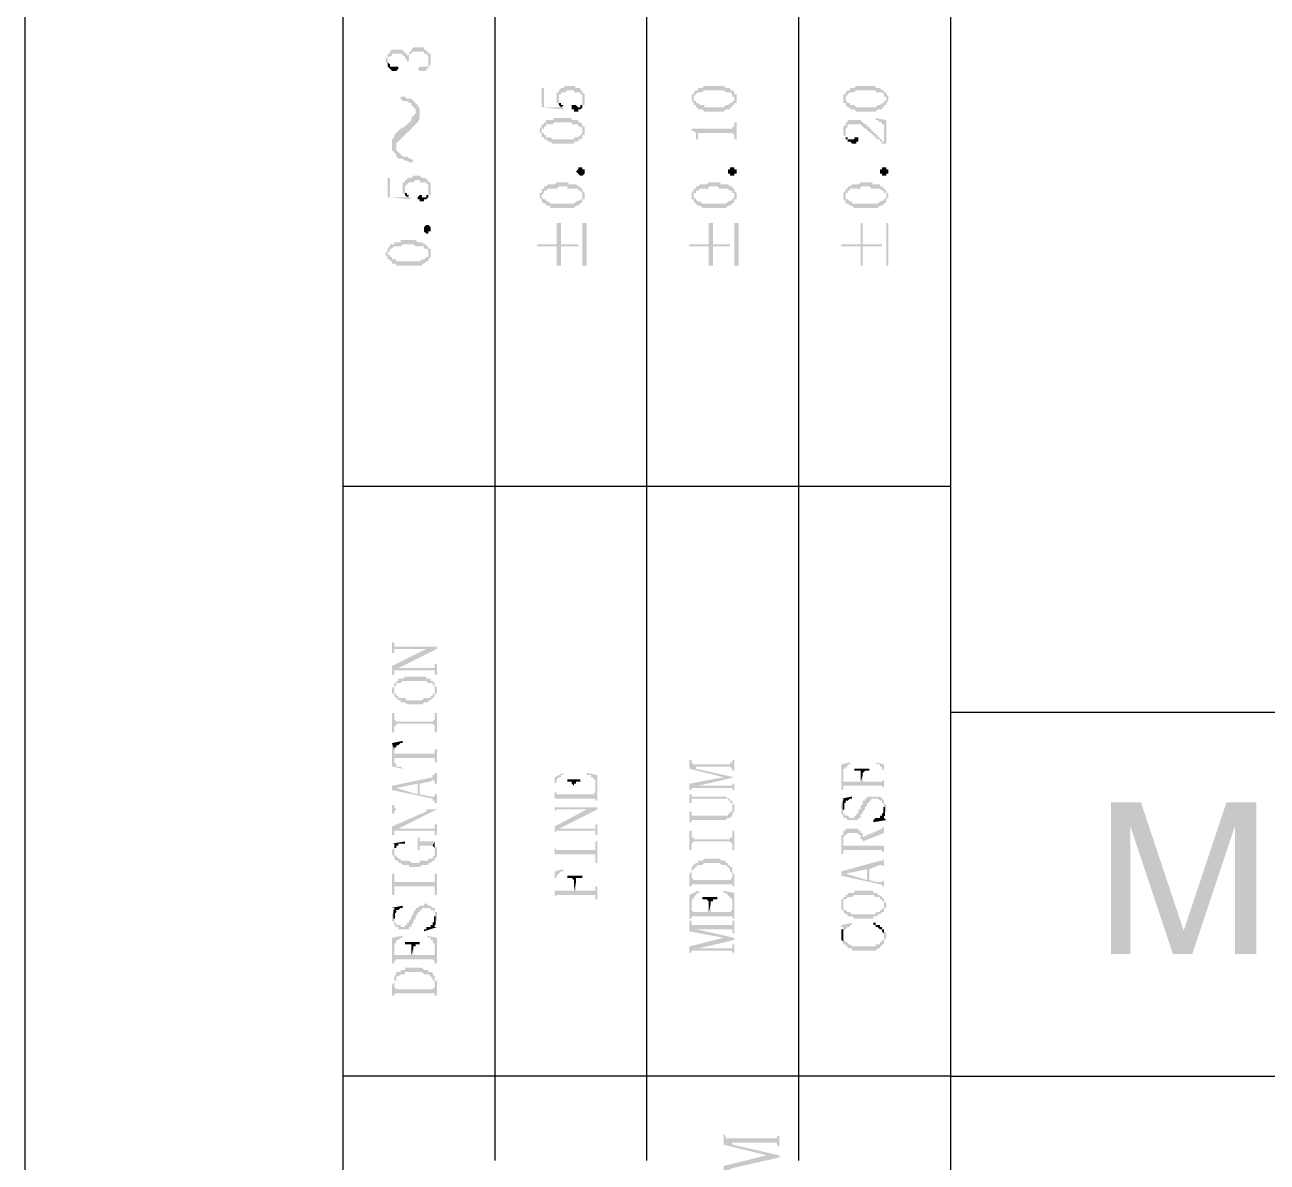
# Model space of a CAD drawing. Header units: millimetres. Extents: x 7018 to 13530, y 4187 to 5692.
# Drawn here: x 8881.97 to 8908.17, y 5420.13 to 5444.11 of the extents above; entities that cross this region are included whole.
import ezdxf

# ---------------------------------------------------------------- set-up
doc = ezdxf.new("R2010")
doc.units = ezdxf.units.MM

msp = doc.modelspace()

# ---------------------------------------------------------------- hatches: boundary and pattern name
at = {"transparency": 33554559}
for points in [[(8889.578, 5443.362), (8889.578, 5443.317), (8889.623, 5443.317), (8889.623, 5443.271), (8889.623, 5443.362), (8889.623, 5443.407), (8889.668, 5443.452), (8889.713, 5443.452), (8889.713, 5443.497), (8889.939, 5443.497), (8889.939, 5443.452), (8889.984, 5443.452), (8889.984, 5443.407), (8889.984, 5443.407), (8890.029, 5443.362), (8890.029, 5443.317), (8890.029, 5443.317), (8890.075, 5443.362), (8890.075, 5443.407), (8890.075, 5443.452), (8890.075, 5443.497), (8890.12, 5443.497), (8890.165, 5443.542), (8890.39, 5443.542), (8890.39, 5443.497), (8890.436, 5443.497), (8890.481, 5443.452), (8890.481, 5443.362), (8890.481, 5443.542), (8890.436, 5443.542), (8890.436, 5443.587), (8890.39, 5443.587), (8890.39, 5443.632), (8890.165, 5443.632), (8890.12, 5443.587), (8890.12, 5443.542), (8890.075, 5443.542), (8890.075, 5443.497), (8890.075, 5443.497), (8890.029, 5443.452), (8890.029, 5443.497), (8889.984, 5443.497), (8889.984, 5443.542), (8889.939, 5443.542), (8889.939, 5443.587), (8889.713, 5443.587), (8889.668, 5443.542), (8889.668, 5443.497), (8889.623, 5443.497), (8889.623, 5443.452), (8889.623, 5443.407), (8889.578, 5443.407)], [(8889.623, 5443.271), (8889.623, 5443.226), (8889.623, 5443.226), (8889.668, 5443.181), (8889.668, 5443.181), (8889.713, 5443.136), (8889.804, 5443.136), (8889.849, 5443.181), (8889.849, 5443.226), (8889.668, 5443.226), (8889.668, 5443.271), (8889.668, 5443.271), (8889.623, 5443.317), (8889.623, 5443.362)], [(8890.255, 5443.181), (8890.255, 5443.181), (8890.3, 5443.136), (8890.436, 5443.136), (8890.436, 5443.181), (8890.481, 5443.181), (8890.481, 5443.226), (8890.526, 5443.271), (8890.526, 5443.317), (8890.526, 5443.362), (8890.526, 5443.452), (8890.526, 5443.497), (8890.481, 5443.497), (8890.481, 5443.317), (8890.481, 5443.271), (8890.481, 5443.226), (8890.3, 5443.226)], [(8892.873, 5442.775), (8892.873, 5442.369), (8893.324, 5442.324), (8893.324, 5442.369), (8893.324, 5442.414), (8893.279, 5442.369), (8892.918, 5442.369), (8892.918, 5442.775)], [(8893.189, 5442.594), (8893.189, 5442.504), (8893.189, 5442.459), (8893.189, 5442.459), (8893.234, 5442.414), (8893.234, 5442.549), (8893.234, 5442.64), (8893.279, 5442.64), (8893.279, 5442.685), (8893.369, 5442.685), (8893.414, 5442.73), (8893.55, 5442.73), (8893.55, 5442.685), (8893.685, 5442.685), (8893.685, 5442.64), (8893.73, 5442.64), (8893.73, 5442.594), (8893.73, 5442.549), (8893.73, 5442.414), (8893.775, 5442.414), (8893.775, 5442.459), (8893.775, 5442.549), (8893.775, 5442.594), (8893.775, 5442.64), (8893.73, 5442.685), (8893.73, 5442.73), (8893.685, 5442.73), (8893.685, 5442.775), (8893.595, 5442.775), (8893.55, 5442.82), (8893.369, 5442.82), (8893.324, 5442.775), (8893.279, 5442.775), (8893.234, 5442.73), (8893.234, 5442.685), (8893.189, 5442.685), (8893.189, 5442.64)], [(8896.032, 5442.549), (8896.032, 5442.504), (8896.032, 5442.504), (8896.077, 5442.459), (8896.077, 5442.414), (8896.077, 5442.549), (8896.077, 5442.594), (8896.077, 5442.594), (8896.122, 5442.64), (8896.122, 5442.64), (8896.167, 5442.685), (8896.258, 5442.685), (8896.303, 5442.73), (8896.709, 5442.73), (8896.754, 5442.685), (8896.844, 5442.685), (8896.889, 5442.64), (8896.889, 5442.594), (8896.935, 5442.594), (8896.935, 5442.549), (8896.935, 5442.685), (8896.935, 5442.685), (8896.889, 5442.73), (8896.844, 5442.73), (8896.844, 5442.775), (8896.754, 5442.775), (8896.709, 5442.82), (8896.303, 5442.82), (8896.258, 5442.775), (8896.167, 5442.775), (8896.167, 5442.73), (8896.122, 5442.73), (8896.077, 5442.685), (8896.077, 5442.64), (8896.032, 5442.64), (8896.032, 5442.594), (8896.032, 5442.594)], [(8899.236, 5442.549), (8899.236, 5442.504), (8899.236, 5442.459), (8899.281, 5442.459), (8899.281, 5442.414), (8899.281, 5442.549), (8899.281, 5442.594), (8899.281, 5442.594), (8899.327, 5442.64), (8899.327, 5442.64), (8899.372, 5442.685), (8899.462, 5442.685), (8899.507, 5442.73), (8899.913, 5442.73), (8899.913, 5442.685), (8900.049, 5442.685), (8900.094, 5442.64), (8900.094, 5442.594), (8900.139, 5442.594), (8900.139, 5442.549), (8900.139, 5442.685), (8900.094, 5442.685), (8900.094, 5442.73), (8900.049, 5442.73), (8900.004, 5442.775), (8899.913, 5442.775), (8899.913, 5442.82), (8899.507, 5442.82), (8899.462, 5442.775), (8899.372, 5442.775), (8899.372, 5442.73), (8899.327, 5442.73), (8899.281, 5442.685), (8899.281, 5442.64), (8899.236, 5442.64), (8899.236, 5442.594), (8899.236, 5442.594)], [(8889.894, 5442.549), (8889.894, 5442.549), (8889.939, 5442.504), (8890.029, 5442.504), (8890.075, 5442.459), (8890.12, 5442.459), (8890.12, 5442.414), (8890.165, 5442.369), (8890.21, 5442.324), (8890.21, 5442.008), (8890.21, 5442.008), (8890.255, 5442.053), (8890.3, 5442.143), (8890.3, 5442.324), (8890.255, 5442.414), (8890.21, 5442.459), (8890.21, 5442.459), (8890.165, 5442.504), (8890.12, 5442.549), (8890.029, 5442.549), (8889.984, 5442.594), (8889.894, 5442.594)], [(8893.234, 5442.414), (8893.234, 5442.414), (8893.279, 5442.369), (8893.279, 5442.369), (8893.324, 5442.414), (8893.279, 5442.414), (8893.279, 5442.459), (8893.234, 5442.459), (8893.234, 5442.504), (8893.234, 5442.549)], [(8893.505, 5442.369), (8893.505, 5442.324), (8893.55, 5442.324), (8893.55, 5442.278), (8893.64, 5442.278), (8893.64, 5442.324), (8893.685, 5442.324), (8893.73, 5442.369), (8893.73, 5442.549), (8893.73, 5442.459), (8893.73, 5442.414), (8893.685, 5442.414), (8893.685, 5442.369), (8893.64, 5442.369), (8893.595, 5442.414), (8893.505, 5442.414)], [(8896.077, 5442.414), (8896.122, 5442.414), (8896.122, 5442.369), (8896.167, 5442.369), (8896.167, 5442.324), (8896.258, 5442.324), (8896.303, 5442.278), (8896.709, 5442.278), (8896.754, 5442.324), (8896.844, 5442.324), (8896.844, 5442.369), (8896.889, 5442.369), (8896.889, 5442.414), (8896.935, 5442.414), (8896.935, 5442.459), (8896.98, 5442.459), (8896.98, 5442.504), (8896.98, 5442.549), (8896.98, 5442.594), (8896.98, 5442.64), (8896.935, 5442.64), (8896.935, 5442.685), (8896.935, 5442.549), (8896.935, 5442.504), (8896.889, 5442.504), (8896.889, 5442.459), (8896.844, 5442.459), (8896.799, 5442.414), (8896.754, 5442.414), (8896.709, 5442.369), (8896.303, 5442.369), (8896.303, 5442.414), (8896.213, 5442.414), (8896.167, 5442.459), (8896.122, 5442.459), (8896.122, 5442.504), (8896.077, 5442.504), (8896.077, 5442.549), (8896.077, 5442.549)], [(8899.281, 5442.414), (8899.281, 5442.414), (8899.327, 5442.369), (8899.372, 5442.369), (8899.372, 5442.324), (8899.462, 5442.324), (8899.507, 5442.278), (8899.913, 5442.278), (8899.958, 5442.324), (8900.049, 5442.324), (8900.049, 5442.369), (8900.094, 5442.369), (8900.094, 5442.414), (8900.139, 5442.414), (8900.139, 5442.459), (8900.139, 5442.459), (8900.184, 5442.504), (8900.184, 5442.549), (8900.184, 5442.594), (8900.184, 5442.594), (8900.139, 5442.64), (8900.139, 5442.685), (8900.139, 5442.549), (8900.139, 5442.504), (8900.094, 5442.504), (8900.094, 5442.459), (8900.049, 5442.459), (8900.004, 5442.414), (8899.958, 5442.414), (8899.913, 5442.369), (8899.507, 5442.369), (8899.462, 5442.414), (8899.372, 5442.414), (8899.372, 5442.459), (8899.327, 5442.459), (8899.281, 5442.504), (8899.281, 5442.549), (8899.281, 5442.549)], [(8889.713, 5441.556), (8889.713, 5441.466), (8889.759, 5441.421), (8889.804, 5441.376), (8889.804, 5441.602), (8889.849, 5441.647), (8889.894, 5441.692), (8889.939, 5441.737), (8889.984, 5441.782), (8890.029, 5441.827), (8890.075, 5441.872), (8890.12, 5441.917), (8890.12, 5441.917), (8890.165, 5441.963), (8890.21, 5442.008), (8890.21, 5442.278), (8890.21, 5442.233), (8890.165, 5442.188), (8890.12, 5442.143), (8890.12, 5442.098), (8890.075, 5442.053), (8890.029, 5442.008), (8889.984, 5441.963), (8889.894, 5441.917), (8889.894, 5441.917), (8889.849, 5441.872), (8889.804, 5441.827), (8889.759, 5441.782), (8889.759, 5441.737), (8889.713, 5441.692), (8889.713, 5441.647)], [(8892.828, 5441.872), (8892.828, 5441.827), (8892.873, 5441.827), (8892.873, 5441.782), (8892.873, 5441.737), (8892.873, 5441.872), (8892.873, 5441.917), (8892.918, 5441.917), (8892.918, 5441.963), (8892.963, 5441.963), (8892.963, 5442.008), (8893.098, 5442.008), (8893.144, 5442.053), (8893.505, 5442.053), (8893.505, 5442.008), (8893.64, 5442.008), (8893.64, 5441.963), (8893.685, 5441.963), (8893.73, 5441.917), (8893.73, 5441.872), (8893.73, 5442.008), (8893.73, 5442.008), (8893.685, 5442.053), (8893.64, 5442.053), (8893.64, 5442.098), (8893.505, 5442.098), (8893.505, 5442.143), (8893.144, 5442.143), (8893.098, 5442.098), (8892.963, 5442.098), (8892.963, 5442.053), (8892.918, 5442.053), (8892.918, 5442.008), (8892.873, 5442.008), (8892.873, 5441.963), (8892.873, 5441.963), (8892.828, 5441.917)], [(8892.873, 5441.737), (8892.918, 5441.737), (8892.918, 5441.692), (8892.963, 5441.692), (8893.008, 5441.647), (8893.053, 5441.647), (8893.098, 5441.602), (8893.55, 5441.602), (8893.55, 5441.647), (8893.64, 5441.647), (8893.64, 5441.692), (8893.685, 5441.692), (8893.73, 5441.737), (8893.73, 5441.782), (8893.775, 5441.782), (8893.775, 5441.827), (8893.775, 5441.872), (8893.775, 5441.917), (8893.775, 5441.963), (8893.73, 5441.963), (8893.73, 5442.008), (8893.73, 5441.872), (8893.73, 5441.827), (8893.73, 5441.827), (8893.685, 5441.782), (8893.685, 5441.782), (8893.64, 5441.737), (8893.55, 5441.737), (8893.55, 5441.692), (8893.098, 5441.692), (8893.053, 5441.737), (8892.963, 5441.737), (8892.963, 5441.782), (8892.918, 5441.782), (8892.918, 5441.827), (8892.873, 5441.827), (8892.873, 5441.872)], [(8896.032, 5441.917), (8896.032, 5441.872), (8896.077, 5441.872), (8896.122, 5441.827), (8896.122, 5441.782), (8896.122, 5441.692), (8896.167, 5441.692), (8896.167, 5441.782), (8896.167, 5441.827), (8896.889, 5441.827), (8896.935, 5441.782), (8896.935, 5441.692), (8896.98, 5441.692), (8896.98, 5442.053), (8896.935, 5442.053), (8896.935, 5442.008), (8896.935, 5441.963), (8896.889, 5441.963), (8896.889, 5441.917), (8896.844, 5441.917)], [(8899.236, 5441.872), (8899.236, 5441.827), (8899.236, 5441.782), (8899.236, 5441.782), (8899.281, 5441.737), (8899.281, 5441.872), (8899.281, 5441.917), (8899.281, 5441.917), (8899.327, 5441.963), (8899.327, 5442.008), (8899.597, 5442.008), (8899.643, 5441.963), (8899.643, 5441.963), (8899.688, 5441.917), (8899.733, 5441.917), (8899.733, 5441.872), (8899.778, 5441.872), (8899.778, 5441.827), (8899.823, 5441.827), (8899.868, 5441.782), (8899.868, 5441.782), (8899.913, 5441.737), (8899.913, 5441.737), (8899.958, 5441.692), (8900.004, 5441.692), (8900.004, 5441.647), (8900.049, 5441.647), (8900.049, 5441.602), (8900.094, 5441.602), (8900.094, 5441.647), (8900.049, 5441.647), (8900.049, 5441.692), (8900.004, 5441.692), (8900.004, 5441.737), (8899.958, 5441.737), (8899.958, 5441.782), (8899.913, 5441.782), (8899.913, 5441.827), (8899.868, 5441.827), (8899.868, 5441.872), (8899.823, 5441.872), (8899.823, 5441.917), (8899.778, 5441.917), (8899.778, 5441.963), (8899.733, 5441.963), (8899.733, 5442.008), (8899.688, 5442.008), (8899.643, 5442.053), (8899.643, 5442.053), (8899.597, 5442.098), (8899.327, 5442.098), (8899.327, 5442.053), (8899.281, 5442.053), (8899.281, 5442.008), (8899.281, 5442.008), (8899.236, 5441.963), (8899.236, 5441.917), (8899.236, 5441.917)], [(8899.913, 5442.143), (8899.913, 5442.098), (8899.958, 5442.098), (8900.004, 5442.053), (8900.049, 5442.053), (8900.049, 5442.008), (8900.094, 5442.008), (8900.094, 5441.602), (8900.139, 5441.602), (8900.139, 5442.098)], [(8899.281, 5441.737), (8899.281, 5441.692), (8899.327, 5441.692), (8899.327, 5441.647), (8899.372, 5441.647), (8899.417, 5441.602), (8899.507, 5441.602), (8899.507, 5441.647), (8899.552, 5441.647), (8899.552, 5441.692), (8899.552, 5441.737), (8899.462, 5441.737), (8899.462, 5441.692), (8899.327, 5441.692), (8899.327, 5441.737), (8899.281, 5441.737), (8899.281, 5441.782), (8899.281, 5441.827), (8899.281, 5441.827)], [(8889.804, 5441.376), (8889.804, 5441.331), (8889.849, 5441.286), (8889.939, 5441.286), (8889.984, 5441.24), (8890.029, 5441.24), (8890.12, 5441.195), (8890.165, 5441.24), (8890.12, 5441.286), (8890.075, 5441.286), (8890.029, 5441.331), (8889.939, 5441.331), (8889.894, 5441.376), (8889.894, 5441.376), (8889.849, 5441.421), (8889.804, 5441.466), (8889.804, 5441.511)], [(8889.939, 5440.699), (8889.939, 5440.609), (8889.939, 5440.563), (8889.939, 5440.563), (8889.984, 5440.518), (8889.984, 5440.654), (8889.984, 5440.699), (8889.984, 5440.699), (8890.029, 5440.744), (8890.029, 5440.744), (8890.075, 5440.789), (8890.165, 5440.789), (8890.21, 5440.834), (8890.3, 5440.834), (8890.3, 5440.789), (8890.436, 5440.789), (8890.436, 5440.744), (8890.481, 5440.744), (8890.481, 5440.699), (8890.481, 5440.654), (8890.481, 5440.518), (8890.526, 5440.518), (8890.526, 5440.563), (8890.526, 5440.654), (8890.526, 5440.699), (8890.526, 5440.789), (8890.481, 5440.789), (8890.481, 5440.834), (8890.436, 5440.834), (8890.436, 5440.879), (8890.345, 5440.879), (8890.3, 5440.925), (8890.165, 5440.925), (8890.12, 5440.879), (8890.029, 5440.879), (8890.029, 5440.834), (8889.984, 5440.834), (8889.984, 5440.789), (8889.939, 5440.789), (8889.939, 5440.744)], [(8893.775, 5441.015), (8893.775, 5440.97), (8893.775, 5440.97), (8893.73, 5440.925), (8893.685, 5440.925), (8893.64, 5440.97), (8893.64, 5440.97), (8893.595, 5441.015), (8893.595, 5441.015), (8893.64, 5441.06), (8893.64, 5441.105), (8893.73, 5441.105), (8893.73, 5441.06), (8893.775, 5441.06), (8893.775, 5441.015)], [(8896.98, 5441.015), (8896.98, 5440.97), (8896.935, 5440.97), (8896.935, 5440.925), (8896.844, 5440.925), (8896.844, 5440.97), (8896.799, 5440.97), (8896.799, 5441.015), (8896.799, 5441.06), (8896.844, 5441.06), (8896.844, 5441.105), (8896.935, 5441.105), (8896.935, 5441.06), (8896.98, 5441.06), (8896.98, 5441.015)], [(8900.184, 5441.015), (8900.184, 5440.97), (8900.139, 5440.97), (8900.139, 5440.925), (8900.049, 5440.925), (8900.049, 5440.97), (8900.004, 5440.97), (8900.004, 5441.015), (8900.004, 5441.06), (8900.049, 5441.06), (8900.049, 5441.105), (8900.139, 5441.105), (8900.139, 5441.06), (8900.184, 5441.06), (8900.184, 5441.015)], [(8889.623, 5440.879), (8889.623, 5440.473), (8890.075, 5440.428), (8890.12, 5440.473), (8890.075, 5440.473), (8890.075, 5440.518), (8890.029, 5440.473), (8889.668, 5440.473), (8889.668, 5440.879)], [(8892.828, 5440.518), (8892.828, 5440.473), (8892.828, 5440.473), (8892.873, 5440.428), (8892.873, 5440.383), (8892.873, 5440.518), (8892.873, 5440.518), (8892.918, 5440.563), (8892.918, 5440.609), (8892.963, 5440.609), (8893.008, 5440.654), (8893.189, 5440.654), (8893.234, 5440.699), (8893.414, 5440.699), (8893.414, 5440.654), (8893.64, 5440.654), (8893.64, 5440.609), (8893.685, 5440.609), (8893.73, 5440.563), (8893.73, 5440.518), (8893.73, 5440.654), (8893.685, 5440.654), (8893.685, 5440.699), (8893.64, 5440.699), (8893.595, 5440.744), (8893.459, 5440.744), (8893.414, 5440.789), (8893.189, 5440.789), (8893.144, 5440.744), (8893.008, 5440.744), (8892.963, 5440.699), (8892.918, 5440.699), (8892.918, 5440.654), (8892.873, 5440.654), (8892.873, 5440.609), (8892.873, 5440.563), (8892.828, 5440.563)], [(8896.032, 5440.518), (8896.032, 5440.473), (8896.032, 5440.428), (8896.077, 5440.428), (8896.077, 5440.383), (8896.077, 5440.518), (8896.077, 5440.563), (8896.122, 5440.563), (8896.122, 5440.609), (8896.167, 5440.609), (8896.213, 5440.654), (8896.393, 5440.654), (8896.393, 5440.699), (8896.574, 5440.699), (8896.619, 5440.654), (8896.799, 5440.654), (8896.844, 5440.609), (8896.889, 5440.609), (8896.889, 5440.563), (8896.935, 5440.563), (8896.935, 5440.518), (8896.935, 5440.654), (8896.889, 5440.654), (8896.889, 5440.699), (8896.844, 5440.699), (8896.799, 5440.744), (8896.664, 5440.744), (8896.619, 5440.789), (8896.393, 5440.789), (8896.348, 5440.744), (8896.213, 5440.744), (8896.167, 5440.699), (8896.122, 5440.699), (8896.122, 5440.654), (8896.077, 5440.654), (8896.077, 5440.609), (8896.077, 5440.609), (8896.032, 5440.563)], [(8899.236, 5440.518), (8899.236, 5440.473), (8899.236, 5440.428), (8899.236, 5440.428), (8899.281, 5440.383), (8899.281, 5440.518), (8899.281, 5440.563), (8899.327, 5440.563), (8899.327, 5440.609), (8899.372, 5440.609), (8899.372, 5440.654), (8899.597, 5440.654), (8899.597, 5440.699), (8899.778, 5440.699), (8899.823, 5440.654), (8900.004, 5440.654), (8900.049, 5440.609), (8900.094, 5440.609), (8900.094, 5440.563), (8900.139, 5440.563), (8900.139, 5440.518), (8900.139, 5440.609), (8900.094, 5440.654), (8900.094, 5440.654), (8900.049, 5440.699), (8900.004, 5440.699), (8900.004, 5440.744), (8899.868, 5440.744), (8899.823, 5440.789), (8899.597, 5440.789), (8899.552, 5440.744), (8899.417, 5440.744), (8899.372, 5440.699), (8899.327, 5440.699), (8899.327, 5440.654), (8899.281, 5440.654), (8899.281, 5440.609), (8899.281, 5440.609), (8899.236, 5440.563)], [(8889.984, 5440.518), (8889.984, 5440.518), (8890.029, 5440.473), (8890.029, 5440.473), (8890.075, 5440.518), (8890.029, 5440.518), (8890.029, 5440.563), (8889.984, 5440.563), (8889.984, 5440.609), (8889.984, 5440.654)], [(8890.255, 5440.473), (8890.255, 5440.428), (8890.3, 5440.428), (8890.3, 5440.383), (8890.39, 5440.383), (8890.39, 5440.428), (8890.436, 5440.428), (8890.481, 5440.473), (8890.481, 5440.654), (8890.481, 5440.563), (8890.481, 5440.518), (8890.436, 5440.518), (8890.436, 5440.473), (8890.345, 5440.473), (8890.345, 5440.518), (8890.3, 5440.518)], [(8892.873, 5440.383), (8892.918, 5440.338), (8892.963, 5440.338), (8892.963, 5440.293), (8893.053, 5440.293), (8893.053, 5440.248), (8893.55, 5440.248), (8893.595, 5440.293), (8893.64, 5440.293), (8893.685, 5440.338), (8893.685, 5440.338), (8893.73, 5440.383), (8893.73, 5440.428), (8893.775, 5440.428), (8893.775, 5440.473), (8893.775, 5440.518), (8893.775, 5440.563), (8893.775, 5440.563), (8893.73, 5440.609), (8893.73, 5440.473), (8893.73, 5440.428), (8893.685, 5440.428), (8893.64, 5440.383), (8893.595, 5440.383), (8893.55, 5440.338), (8893.053, 5440.338), (8893.008, 5440.383), (8892.963, 5440.383), (8892.963, 5440.428), (8892.918, 5440.428), (8892.873, 5440.473), (8892.873, 5440.518)], [(8896.077, 5440.383), (8896.122, 5440.338), (8896.122, 5440.338), (8896.167, 5440.293), (8896.213, 5440.293), (8896.258, 5440.248), (8896.754, 5440.248), (8896.799, 5440.293), (8896.844, 5440.293), (8896.889, 5440.338), (8896.889, 5440.338), (8896.935, 5440.383), (8896.935, 5440.428), (8896.98, 5440.428), (8896.98, 5440.473), (8896.98, 5440.518), (8896.98, 5440.563), (8896.98, 5440.563), (8896.935, 5440.609), (8896.935, 5440.473), (8896.935, 5440.473), (8896.889, 5440.428), (8896.889, 5440.428), (8896.844, 5440.383), (8896.799, 5440.383), (8896.754, 5440.338), (8896.258, 5440.338), (8896.213, 5440.383), (8896.167, 5440.383), (8896.122, 5440.428), (8896.122, 5440.428), (8896.077, 5440.473), (8896.077, 5440.518)], [(8899.281, 5440.383), (8899.281, 5440.338), (8899.327, 5440.338), (8899.372, 5440.293), (8899.417, 5440.293), (8899.462, 5440.248), (8899.958, 5440.248), (8900.004, 5440.293), (8900.049, 5440.293), (8900.094, 5440.338), (8900.094, 5440.338), (8900.139, 5440.383), (8900.139, 5440.428), (8900.139, 5440.428), (8900.184, 5440.473), (8900.184, 5440.518), (8900.184, 5440.563), (8900.139, 5440.563), (8900.139, 5440.609), (8900.139, 5440.473), (8900.139, 5440.473), (8900.094, 5440.428), (8900.094, 5440.428), (8900.049, 5440.383), (8900.004, 5440.383), (8899.958, 5440.338), (8899.417, 5440.338), (8899.417, 5440.383), (8899.372, 5440.383), (8899.327, 5440.428), (8899.281, 5440.428), (8899.281, 5440.473), (8899.281, 5440.518)], [(8890.526, 5439.796), (8890.526, 5439.751), (8890.481, 5439.751), (8890.481, 5439.706), (8890.436, 5439.706), (8890.39, 5439.751), (8890.39, 5439.796), (8890.39, 5439.841), (8890.39, 5439.841), (8890.436, 5439.886), (8890.481, 5439.886), (8890.526, 5439.841), (8890.526, 5439.796)], [(8892.782, 5439.48), (8892.782, 5439.435), (8893.189, 5439.435), (8893.189, 5439.029), (8893.279, 5439.029), (8893.279, 5439.435), (8893.64, 5439.435), (8893.64, 5439.48), (8893.279, 5439.48), (8893.279, 5439.932), (8893.189, 5439.932), (8893.189, 5439.48)], [(8893.82, 5439.029), (8893.82, 5439.932), (8893.73, 5439.932), (8893.73, 5439.029)], [(8895.987, 5439.48), (8895.987, 5439.435), (8896.393, 5439.435), (8896.393, 5439.029), (8896.483, 5439.029), (8896.483, 5439.435), (8896.844, 5439.435), (8896.844, 5439.48), (8896.483, 5439.48), (8896.483, 5439.932), (8896.393, 5439.932), (8896.393, 5439.48)], [(8897.025, 5439.029), (8897.025, 5439.932), (8896.935, 5439.932), (8896.935, 5439.029)], [(8899.191, 5439.48), (8899.191, 5439.435), (8899.597, 5439.435), (8899.597, 5439.029), (8899.643, 5439.029), (8899.643, 5439.435), (8900.049, 5439.435), (8900.049, 5439.48), (8899.643, 5439.48), (8899.643, 5439.932), (8899.597, 5439.932), (8899.597, 5439.48)], [(8900.184, 5439.029), (8900.184, 5439.932), (8900.139, 5439.932), (8900.139, 5439.029)], [(8889.578, 5439.3), (8889.578, 5439.255), (8889.623, 5439.21), (8889.623, 5439.164), (8889.623, 5439.3), (8889.623, 5439.3), (8889.668, 5439.345), (8889.668, 5439.39), (8889.713, 5439.39), (8889.759, 5439.435), (8889.894, 5439.435), (8889.939, 5439.48), (8890.165, 5439.48), (8890.21, 5439.435), (8890.39, 5439.435), (8890.39, 5439.39), (8890.436, 5439.39), (8890.481, 5439.345), (8890.481, 5439.3), (8890.481, 5439.435), (8890.436, 5439.435), (8890.436, 5439.48), (8890.39, 5439.48), (8890.345, 5439.525), (8890.255, 5439.525), (8890.21, 5439.571), (8889.894, 5439.571), (8889.894, 5439.525), (8889.759, 5439.525), (8889.759, 5439.48), (8889.668, 5439.48), (8889.668, 5439.435), (8889.668, 5439.435), (8889.623, 5439.39), (8889.623, 5439.345), (8889.623, 5439.345)], [(8889.623, 5439.164), (8889.668, 5439.164), (8889.668, 5439.119), (8889.713, 5439.119), (8889.713, 5439.074), (8889.804, 5439.074), (8889.804, 5439.029), (8890.345, 5439.029), (8890.345, 5439.074), (8890.39, 5439.074), (8890.436, 5439.119), (8890.481, 5439.119), (8890.481, 5439.164), (8890.481, 5439.164), (8890.526, 5439.21), (8890.526, 5439.255), (8890.526, 5439.3), (8890.526, 5439.345), (8890.526, 5439.39), (8890.481, 5439.39), (8890.481, 5439.255), (8890.481, 5439.21), (8890.436, 5439.21), (8890.39, 5439.164), (8890.345, 5439.164), (8890.3, 5439.119), (8889.804, 5439.119), (8889.804, 5439.164), (8889.713, 5439.164), (8889.713, 5439.21), (8889.668, 5439.21), (8889.668, 5439.255), (8889.623, 5439.255), (8889.623, 5439.3)], [(8889.713, 5431.086), (8889.713, 5430.86), (8889.759, 5430.86), (8889.759, 5430.95), (8890.661, 5430.95), (8890.661, 5430.995), (8889.759, 5430.995), (8889.759, 5431.086)], [(8889.713, 5430.589), (8889.713, 5430.409), (8889.759, 5430.409), (8889.759, 5430.499), (8889.804, 5430.499), (8889.849, 5430.544), (8890.661, 5430.95), (8890.436, 5430.95)], [(8889.804, 5430.499), (8890.616, 5430.499), (8890.616, 5430.409), (8890.661, 5430.409), (8890.661, 5430.634), (8890.616, 5430.634), (8890.616, 5430.589), (8890.616, 5430.544), (8889.849, 5430.544)], [(8889.713, 5430.093), (8889.713, 5430.048), (8889.713, 5430.003), (8889.759, 5430.003), (8889.759, 5429.957), (8889.759, 5429.957), (8889.804, 5429.912), (8889.804, 5429.912), (8889.849, 5429.867), (8889.894, 5429.867), (8889.894, 5429.822), (8889.984, 5429.822), (8890.029, 5429.777), (8890.345, 5429.777), (8890.39, 5429.822), (8890.481, 5429.822), (8890.481, 5429.867), (8890.526, 5429.867), (8890.571, 5429.912), (8890.571, 5429.912), (8890.616, 5429.957), (8890.616, 5430.003), (8890.661, 5430.003), (8890.661, 5430.048), (8890.661, 5430.093), (8890.661, 5430.138), (8890.661, 5430.138), (8890.616, 5430.183), (8890.616, 5430.093), (8890.616, 5430.048), (8890.616, 5430.003), (8890.571, 5430.003), (8890.571, 5429.957), (8890.526, 5429.957), (8890.526, 5429.912), (8890.39, 5429.912), (8890.345, 5429.867), (8890.029, 5429.867), (8889.984, 5429.912), (8889.849, 5429.912), (8889.849, 5429.957), (8889.804, 5429.957), (8889.804, 5430.003), (8889.759, 5430.003), (8889.759, 5430.048), (8889.759, 5430.183), (8889.759, 5430.138), (8889.713, 5430.138)], [(8889.759, 5430.183), (8889.759, 5430.093), (8889.759, 5430.138), (8889.759, 5430.138), (8889.804, 5430.183), (8889.804, 5430.228), (8889.894, 5430.228), (8889.939, 5430.273), (8890.436, 5430.273), (8890.481, 5430.228), (8890.571, 5430.228), (8890.571, 5430.183), (8890.616, 5430.183), (8890.616, 5430.138), (8890.616, 5430.093), (8890.616, 5430.228), (8890.616, 5430.228), (8890.571, 5430.273), (8890.526, 5430.273), (8890.526, 5430.318), (8890.436, 5430.318), (8890.436, 5430.364), (8889.984, 5430.364), (8889.939, 5430.318), (8889.849, 5430.318), (8889.849, 5430.273), (8889.804, 5430.273), (8889.804, 5430.228), (8889.759, 5430.228)], [(8889.713, 5429.596), (8889.713, 5429.19), (8889.759, 5429.19), (8889.759, 5429.326), (8889.804, 5429.326), (8889.804, 5429.371), (8890.571, 5429.371), (8890.616, 5429.326), (8890.616, 5429.19), (8890.661, 5429.19), (8890.661, 5429.596), (8890.616, 5429.596), (8890.616, 5429.461), (8890.616, 5429.461), (8890.571, 5429.416), (8889.804, 5429.416), (8889.759, 5429.461), (8889.759, 5429.596)], [(8889.713, 5428.964), (8889.759, 5428.829), (8889.759, 5428.874), (8889.804, 5428.874), (8889.804, 5428.919), (8889.849, 5428.919), (8889.894, 5428.964), (8889.939, 5428.964), (8889.939, 5429.01)], [(8889.713, 5428.964), (8889.713, 5428.468), (8889.939, 5428.423), (8889.939, 5428.423), (8889.894, 5428.468), (8889.804, 5428.468), (8889.804, 5428.513), (8889.804, 5428.513), (8889.759, 5428.558), (8889.759, 5428.829)], [(8889.759, 5428.829), (8889.759, 5428.603), (8889.759, 5428.649), (8890.616, 5428.649), (8890.616, 5428.558), (8890.661, 5428.558), (8890.661, 5428.829), (8890.616, 5428.829), (8890.616, 5428.784), (8890.616, 5428.739), (8889.759, 5428.739), (8889.759, 5428.784)], [(8895.987, 5428.603), (8895.987, 5428.423), (8896.709, 5428.242), (8896.935, 5428.242), (8896.122, 5428.423), (8896.122, 5428.468), (8896.077, 5428.513), (8896.077, 5428.513), (8896.032, 5428.558), (8896.032, 5428.603), (8896.032, 5428.603)], [(8896.077, 5428.513), (8896.122, 5428.468), (8896.844, 5428.468), (8896.889, 5428.423), (8896.889, 5428.378), (8896.935, 5428.378), (8896.935, 5428.603), (8896.889, 5428.603), (8896.889, 5428.558), (8896.844, 5428.558), (8896.844, 5428.513)], [(8899.191, 5428.513), (8899.191, 5427.972), (8899.236, 5427.972), (8899.236, 5428.333), (8899.236, 5428.378), (8899.236, 5428.423), (8899.281, 5428.423), (8899.281, 5428.468), (8899.327, 5428.468), (8899.327, 5428.513), (8899.372, 5428.513), (8899.372, 5428.558)], [(8899.462, 5428.423), (8899.462, 5428.378), (8899.597, 5428.378), (8899.597, 5428.333), (8899.597, 5428.152), (8899.643, 5428.288), (8899.643, 5428.333), (8899.643, 5428.333), (8899.688, 5428.378), (8899.778, 5428.378), (8899.778, 5428.423)], [(8899.913, 5428.558), (8899.913, 5428.558), (8899.958, 5428.513), (8900.004, 5428.513), (8900.004, 5428.468), (8900.049, 5428.468), (8900.049, 5428.423), (8900.049, 5428.423), (8900.094, 5428.378), (8900.094, 5428.333), (8900.094, 5427.972), (8900.094, 5428.513)], [(8889.713, 5428.062), (8889.713, 5427.972), (8889.804, 5428.017), (8890.255, 5428.107), (8890.255, 5427.881), (8890.3, 5428.107), (8890.526, 5428.152), (8890.526, 5428.152), (8890.571, 5428.197), (8890.616, 5428.152), (8890.616, 5428.107), (8890.661, 5428.107), (8890.661, 5428.333), (8890.616, 5428.333), (8890.616, 5428.288), (8890.571, 5428.288), (8890.571, 5428.242)], [(8889.713, 5427.972), (8890.571, 5427.791), (8890.571, 5427.746), (8890.616, 5427.746), (8890.616, 5427.701), (8890.661, 5427.701), (8890.661, 5427.881), (8890.616, 5427.881), (8890.616, 5427.836), (8890.526, 5427.836), (8890.3, 5427.881), (8890.3, 5428.107), (8890.255, 5427.881), (8889.804, 5428.017), (8889.804, 5428.017)], [(8893.144, 5428.242), (8893.144, 5427.746), (8893.144, 5428.107), (8893.144, 5428.107), (8893.189, 5428.152), (8893.189, 5428.197), (8893.189, 5428.197), (8893.234, 5428.242), (8893.279, 5428.242), (8893.279, 5428.288), (8893.324, 5428.288), (8893.324, 5428.333)], [(8893.144, 5427.746), (8893.144, 5427.791), (8894.001, 5427.791), (8894.001, 5427.926), (8894.001, 5427.926), (8893.956, 5427.881), (8893.55, 5427.881), (8893.55, 5428.062), (8893.55, 5427.881), (8893.189, 5427.881), (8893.189, 5427.926), (8893.144, 5427.926), (8893.144, 5428.107)], [(8893.414, 5428.197), (8893.414, 5428.152), (8893.505, 5428.152), (8893.505, 5428.107), (8893.505, 5428.107), (8893.55, 5428.062), (8893.55, 5427.881), (8893.55, 5428.062), (8893.55, 5428.107), (8893.595, 5428.107), (8893.595, 5428.152), (8893.685, 5428.152), (8893.685, 5428.197)], [(8893.82, 5428.288), (8893.911, 5428.288), (8893.911, 5428.242), (8893.956, 5428.242), (8893.956, 5428.197), (8894.001, 5428.197), (8894.001, 5428.152), (8894.001, 5427.746), (8894.046, 5427.746), (8894.046, 5428.288), (8893.82, 5428.333)], [(8895.987, 5428.107), (8895.987, 5427.972), (8896.032, 5427.972), (8896.032, 5428.017), (8896.077, 5428.017), (8896.167, 5428.062), (8896.935, 5428.242), (8896.709, 5428.242)], [(8896.077, 5428.017), (8896.889, 5428.017), (8896.889, 5427.972), (8896.935, 5427.972), (8896.935, 5428.107), (8896.889, 5428.107), (8896.889, 5428.062), (8896.167, 5428.062)], [(8899.236, 5428.017), (8899.236, 5428.062), (8900.049, 5428.062), (8900.094, 5428.017), (8900.094, 5428.197), (8900.094, 5428.197), (8900.049, 5428.152), (8899.643, 5428.152), (8899.643, 5428.288), (8899.597, 5428.152), (8899.236, 5428.152), (8899.236, 5428.333)], [(8895.987, 5427.881), (8895.987, 5427.701), (8896.032, 5427.701), (8896.032, 5427.746), (8896.032, 5427.791), (8896.799, 5427.791), (8896.799, 5427.746), (8896.844, 5427.746), (8896.844, 5427.701), (8896.889, 5427.701), (8896.889, 5427.611), (8896.889, 5427.746), (8896.844, 5427.746), (8896.844, 5427.791), (8896.799, 5427.791), (8896.754, 5427.836), (8896.032, 5427.836), (8896.032, 5427.881), (8896.032, 5427.881)], [(8899.191, 5427.565), (8899.191, 5427.475), (8899.191, 5427.475), (8899.236, 5427.43), (8899.236, 5427.385), (8899.281, 5427.385), (8899.327, 5427.34), (8899.552, 5427.34), (8899.552, 5427.385), (8899.597, 5427.385), (8899.597, 5427.43), (8899.597, 5427.475), (8899.643, 5427.475), (8899.643, 5427.52), (8899.643, 5427.52), (8899.688, 5427.565), (8899.688, 5427.611), (8899.688, 5427.611), (8899.733, 5427.656), (8899.733, 5427.701), (8899.778, 5427.701), (8899.778, 5427.746), (8899.823, 5427.746), (8899.823, 5427.791), (8899.958, 5427.791), (8900.004, 5427.746), (8900.049, 5427.746), (8900.049, 5427.701), (8900.094, 5427.701), (8900.094, 5427.611), (8900.094, 5427.475), (8900.094, 5427.52), (8900.139, 5427.52), (8900.139, 5427.611), (8900.139, 5427.656), (8900.094, 5427.701), (8900.094, 5427.746), (8900.094, 5427.746), (8900.049, 5427.791), (8900.049, 5427.791), (8900.004, 5427.836), (8899.733, 5427.836), (8899.733, 5427.791), (8899.688, 5427.791), (8899.688, 5427.746), (8899.643, 5427.746), (8899.643, 5427.656), (8899.597, 5427.656), (8899.597, 5427.565), (8899.552, 5427.565), (8899.552, 5427.475), (8899.507, 5427.475), (8899.507, 5427.43), (8899.462, 5427.43), (8899.462, 5427.385), (8899.372, 5427.385), (8899.327, 5427.43), (8899.281, 5427.43), (8899.236, 5427.475), (8899.236, 5427.52), (8899.236, 5427.701), (8899.191, 5427.701), (8899.191, 5427.656), (8899.191, 5427.611)], [(8899.191, 5427.791), (8899.236, 5427.791), (8899.236, 5427.611), (8899.236, 5427.701), (8899.281, 5427.701), (8899.281, 5427.746), (8899.327, 5427.746), (8899.372, 5427.791), (8899.417, 5427.791), (8899.417, 5427.836)], [(8889.713, 5427.656), (8889.713, 5427.475), (8889.759, 5427.475), (8889.759, 5427.52), (8889.759, 5427.52), (8889.804, 5427.565), (8890.436, 5427.565), (8890.436, 5427.52), (8890.661, 5427.565), (8889.804, 5427.565), (8889.759, 5427.611), (8889.759, 5427.656)], [(8889.713, 5427.204), (8889.713, 5427.024), (8889.759, 5427.024), (8889.759, 5427.069), (8889.759, 5427.114), (8889.804, 5427.114), (8889.849, 5427.159), (8890.661, 5427.565), (8890.436, 5427.52)], [(8893.144, 5427.701), (8893.144, 5427.475), (8893.144, 5427.52), (8893.144, 5427.52), (8893.189, 5427.565), (8894.046, 5427.565), (8894.046, 5427.611), (8893.144, 5427.611)], [(8893.144, 5427.204), (8893.144, 5427.024), (8893.144, 5427.069), (8893.144, 5427.069), (8893.189, 5427.114), (8893.189, 5427.114), (8893.234, 5427.159), (8894.046, 5427.565), (8893.82, 5427.565)], [(8895.987, 5427.52), (8895.987, 5427.295), (8896.032, 5427.295), (8896.032, 5427.34), (8896.754, 5427.34), (8896.799, 5427.385), (8896.844, 5427.385), (8896.889, 5427.43), (8896.889, 5427.475), (8896.889, 5427.475), (8896.935, 5427.52), (8896.935, 5427.611), (8896.935, 5427.656), (8896.935, 5427.656), (8896.889, 5427.701), (8896.889, 5427.565), (8896.889, 5427.52), (8896.844, 5427.52), (8896.844, 5427.475), (8896.799, 5427.475), (8896.799, 5427.43), (8896.032, 5427.43), (8896.032, 5427.475), (8896.032, 5427.52)], [(8899.868, 5427.34), (8899.868, 5427.295), (8900.139, 5427.34), (8900.094, 5427.385), (8900.094, 5427.565), (8900.094, 5427.52), (8900.049, 5427.475), (8900.049, 5427.43), (8900.004, 5427.43), (8900.004, 5427.385), (8899.913, 5427.385)], [(8905.51, 5427.717), (8904.878, 5427.717), (8904.878, 5424.513), (8905.284, 5424.513), (8905.284, 5427.221)], [(8905.51, 5427.717), (8905.284, 5427.221), (8906.187, 5424.513), (8906.412, 5425.009)], [(8907.947, 5427.717), (8907.315, 5427.717), (8906.412, 5425.009), (8906.187, 5424.513), (8906.593, 5424.513), (8907.496, 5427.221), (8907.496, 5427.221)], [(8907.947, 5427.717), (8907.496, 5427.221), (8907.496, 5424.513), (8907.947, 5424.513)], [(8889.804, 5427.114), (8890.616, 5427.114), (8890.616, 5427.069), (8890.616, 5427.024), (8890.661, 5427.024), (8890.661, 5427.249), (8890.616, 5427.249), (8890.616, 5427.159), (8889.849, 5427.159)], [(8893.189, 5427.114), (8894.001, 5427.114), (8894.001, 5427.024), (8894.046, 5427.024), (8894.046, 5427.249), (8894.001, 5427.249), (8894.001, 5427.204), (8894.001, 5427.159), (8893.234, 5427.159)], [(8895.987, 5427.114), (8895.987, 5426.708), (8896.032, 5426.708), (8896.032, 5426.843), (8896.032, 5426.843), (8896.077, 5426.888), (8896.844, 5426.888), (8896.889, 5426.843), (8896.889, 5426.708), (8896.935, 5426.708), (8896.935, 5427.114), (8896.889, 5427.114), (8896.889, 5426.979), (8896.844, 5426.979), (8896.844, 5426.934), (8896.077, 5426.934), (8896.077, 5426.979), (8896.032, 5426.979), (8896.032, 5427.114)], [(8899.191, 5426.934), (8899.191, 5426.618), (8899.236, 5426.618), (8899.236, 5426.934), (8899.236, 5426.979), (8899.236, 5426.979), (8899.281, 5427.024), (8899.281, 5427.024), (8899.327, 5427.069), (8899.552, 5427.069), (8899.552, 5427.024), (8899.597, 5427.024), (8899.597, 5426.979), (8899.597, 5426.934), (8899.643, 5426.934), (8899.643, 5426.798), (8899.643, 5427.069), (8899.597, 5427.069), (8899.597, 5427.114), (8899.552, 5427.114), (8899.552, 5427.159), (8899.281, 5427.159), (8899.281, 5427.114), (8899.236, 5427.114), (8899.236, 5427.069), (8899.236, 5427.024), (8899.191, 5427.024)], [(8899.236, 5426.663), (8899.236, 5426.708), (8900.049, 5426.708), (8900.049, 5426.663), (8900.094, 5426.663), (8900.094, 5426.618), (8900.094, 5426.843), (8900.094, 5426.798), (8899.643, 5426.798), (8899.643, 5426.979), (8899.643, 5427.069), (8899.643, 5426.798), (8899.236, 5426.798), (8899.236, 5426.888)], [(8899.643, 5426.979), (8899.643, 5426.888), (8900.094, 5427.069), (8900.094, 5427.249), (8900.094, 5427.204), (8900.094, 5427.204), (8900.049, 5427.159), (8900.049, 5427.159)], [(8889.713, 5426.843), (8889.759, 5426.843), (8889.759, 5426.663), (8889.759, 5426.708), (8889.759, 5426.753), (8889.804, 5426.753), (8889.804, 5426.798), (8889.849, 5426.798), (8889.849, 5426.843), (8889.984, 5426.843), (8889.984, 5426.888)], [(8889.713, 5426.663), (8889.713, 5426.618), (8889.713, 5426.618), (8889.759, 5426.572), (8889.759, 5426.527), (8889.759, 5426.527), (8889.804, 5426.482), (8889.849, 5426.482), (8889.849, 5426.437), (8889.894, 5426.437), (8889.939, 5426.392), (8890.075, 5426.392), (8890.075, 5426.347), (8890.3, 5426.347), (8890.345, 5426.392), (8890.481, 5426.392), (8890.481, 5426.437), (8890.526, 5426.437), (8890.571, 5426.482), (8890.616, 5426.482), (8890.616, 5426.527), (8890.616, 5426.527), (8890.661, 5426.572), (8890.661, 5426.618), (8890.661, 5426.708), (8890.661, 5426.753), (8890.661, 5426.753), (8890.616, 5426.798), (8890.616, 5426.663), (8890.616, 5426.618), (8890.616, 5426.572), (8890.571, 5426.572), (8890.571, 5426.527), (8890.481, 5426.527), (8890.481, 5426.482), (8890.3, 5426.482), (8890.3, 5426.437), (8890.12, 5426.437), (8890.075, 5426.482), (8889.894, 5426.482), (8889.894, 5426.527), (8889.849, 5426.527), (8889.804, 5426.572), (8889.804, 5426.572), (8889.759, 5426.618), (8889.759, 5426.663), (8889.759, 5426.798), (8889.759, 5426.753), (8889.713, 5426.708), (8889.713, 5426.708)], [(8890.255, 5426.979), (8890.255, 5426.708), (8890.3, 5426.708), (8890.3, 5426.753), (8890.3, 5426.798), (8890.571, 5426.798), (8890.616, 5426.888), (8890.3, 5426.888), (8890.3, 5426.934), (8890.3, 5426.979)], [(8890.571, 5426.798), (8890.616, 5426.753), (8890.616, 5426.708), (8890.616, 5426.663), (8890.616, 5426.798), (8890.616, 5426.888)], [(8893.144, 5426.888), (8893.144, 5426.437), (8893.144, 5426.618), (8894.001, 5426.618), (8894.001, 5426.437), (8894.046, 5426.437), (8894.046, 5426.888), (8894.001, 5426.888), (8894.001, 5426.753), (8894.001, 5426.708), (8893.189, 5426.708), (8893.144, 5426.753)], [(8895.987, 5426.166), (8895.987, 5425.941), (8896.032, 5425.941), (8896.032, 5426.166), (8896.032, 5426.211), (8896.032, 5426.257), (8896.077, 5426.302), (8896.077, 5426.302), (8896.122, 5426.347), (8896.122, 5426.347), (8896.167, 5426.392), (8896.258, 5426.392), (8896.303, 5426.437), (8896.619, 5426.437), (8896.664, 5426.392), (8896.754, 5426.392), (8896.799, 5426.347), (8896.799, 5426.347), (8896.844, 5426.302), (8896.844, 5426.257), (8896.844, 5426.257), (8896.889, 5426.211), (8896.889, 5426.166), (8896.889, 5425.941), (8896.935, 5425.941), (8896.935, 5426.166), (8896.935, 5426.211), (8896.889, 5426.211), (8896.889, 5426.302), (8896.889, 5426.347), (8896.844, 5426.347), (8896.844, 5426.392), (8896.799, 5426.392), (8896.799, 5426.437), (8896.754, 5426.437), (8896.754, 5426.482), (8896.664, 5426.482), (8896.619, 5426.527), (8896.303, 5426.527), (8896.258, 5426.482), (8896.167, 5426.482), (8896.167, 5426.437), (8896.122, 5426.437), (8896.077, 5426.392), (8896.077, 5426.392), (8896.032, 5426.347), (8896.032, 5426.257), (8896.032, 5426.257), (8895.987, 5426.211), (8895.987, 5426.211)], [(8899.191, 5426.257), (8899.191, 5426.166), (8899.281, 5426.211), (8899.733, 5426.302), (8899.733, 5426.076), (8899.778, 5426.302), (8900.004, 5426.392), (8900.049, 5426.392), (8900.094, 5426.347), (8900.094, 5426.302), (8900.094, 5426.527), (8900.094, 5426.527), (8900.049, 5426.482), (8900.004, 5426.482)], [(8893.144, 5426.257), (8893.144, 5425.67), (8893.144, 5426.031), (8893.144, 5426.121), (8893.189, 5426.121), (8893.189, 5426.166), (8893.189, 5426.166), (8893.234, 5426.211), (8893.234, 5426.211), (8893.279, 5426.257), (8893.324, 5426.257), (8893.324, 5426.302)], [(8899.191, 5426.166), (8900.004, 5425.986), (8900.049, 5425.986), (8900.049, 5425.941), (8900.094, 5425.941), (8900.094, 5425.896), (8900.094, 5426.076), (8900.094, 5426.076), (8900.049, 5426.031), (8899.958, 5426.031), (8899.778, 5426.076), (8899.778, 5426.302), (8899.733, 5426.076), (8899.281, 5426.211), (8899.281, 5426.211)], [(8889.713, 5426.211), (8889.713, 5425.76), (8889.759, 5425.76), (8889.759, 5425.896), (8889.759, 5425.941), (8890.616, 5425.941), (8890.616, 5425.76), (8890.661, 5425.76), (8890.661, 5426.211), (8890.616, 5426.211), (8890.616, 5426.076), (8890.616, 5426.031), (8889.759, 5426.031), (8889.759, 5426.211)], [(8893.144, 5425.715), (8893.144, 5425.715), (8893.189, 5425.76), (8894.001, 5425.76), (8894.001, 5425.67), (8894.046, 5425.67), (8894.046, 5425.941), (8894.001, 5425.941), (8894.001, 5425.896), (8894.001, 5425.85), (8893.595, 5425.85), (8893.595, 5426.031), (8893.55, 5425.85), (8893.144, 5425.85), (8893.144, 5426.031)], [(8893.414, 5426.166), (8893.414, 5426.121), (8893.505, 5426.121), (8893.55, 5426.076), (8893.55, 5425.85), (8893.595, 5426.031), (8893.595, 5426.076), (8893.595, 5426.121), (8893.73, 5426.121), (8893.73, 5426.166)], [(8896.032, 5425.941), (8896.032, 5425.986), (8896.889, 5425.986), (8896.889, 5425.941), (8896.889, 5426.166), (8896.889, 5426.121), (8896.889, 5426.121), (8896.844, 5426.076), (8896.077, 5426.076), (8896.032, 5426.121), (8896.032, 5426.166)], [(8895.987, 5425.76), (8895.987, 5425.264), (8896.032, 5425.264), (8896.032, 5425.625), (8896.032, 5425.67), (8896.077, 5425.67), (8896.077, 5425.715), (8896.077, 5425.715), (8896.122, 5425.76), (8896.122, 5425.76), (8896.167, 5425.805), (8896.213, 5425.805), (8896.167, 5425.85)], [(8896.709, 5425.805), (8896.754, 5425.805), (8896.799, 5425.76), (8896.799, 5425.76), (8896.844, 5425.715), (8896.844, 5425.715), (8896.889, 5425.67), (8896.889, 5425.264), (8896.935, 5425.264), (8896.935, 5425.805), (8896.709, 5425.85)], [(8899.236, 5425.67), (8899.236, 5425.534), (8899.236, 5425.625), (8899.236, 5425.67), (8899.281, 5425.67), (8899.327, 5425.715), (8899.417, 5425.715), (8899.462, 5425.76), (8899.868, 5425.76), (8899.913, 5425.715), (8900.004, 5425.715), (8900.004, 5425.67), (8900.049, 5425.67), (8900.049, 5425.625), (8900.094, 5425.625), (8900.094, 5425.58), (8900.094, 5425.534), (8900.094, 5425.67), (8900.094, 5425.67), (8900.049, 5425.715), (8900.049, 5425.715), (8900.004, 5425.76), (8899.958, 5425.76), (8899.958, 5425.805), (8899.868, 5425.805), (8899.868, 5425.85), (8899.462, 5425.85), (8899.462, 5425.805), (8899.327, 5425.805), (8899.327, 5425.76), (8899.281, 5425.76), (8899.281, 5425.715), (8899.236, 5425.715)], [(8889.713, 5425.264), (8889.713, 5425.219), (8889.713, 5425.219), (8889.759, 5425.173), (8889.759, 5425.128), (8889.759, 5425.128), (8889.804, 5425.083), (8889.849, 5425.083), (8889.849, 5425.038), (8890.075, 5425.038), (8890.075, 5425.083), (8890.12, 5425.083), (8890.12, 5425.128), (8890.12, 5425.128), (8890.165, 5425.173), (8890.165, 5425.219), (8890.21, 5425.264), (8890.21, 5425.309), (8890.255, 5425.354), (8890.255, 5425.399), (8890.3, 5425.399), (8890.3, 5425.444), (8890.345, 5425.444), (8890.345, 5425.489), (8890.526, 5425.489), (8890.526, 5425.444), (8890.571, 5425.444), (8890.616, 5425.399), (8890.616, 5425.354), (8890.616, 5425.173), (8890.616, 5425.219), (8890.661, 5425.219), (8890.661, 5425.264), (8890.661, 5425.309), (8890.661, 5425.354), (8890.661, 5425.399), (8890.616, 5425.399), (8890.616, 5425.444), (8890.616, 5425.489), (8890.571, 5425.489), (8890.526, 5425.534), (8890.481, 5425.534), (8890.436, 5425.58), (8890.39, 5425.58), (8890.39, 5425.534), (8890.3, 5425.534), (8890.255, 5425.489), (8890.21, 5425.489), (8890.21, 5425.444), (8890.21, 5425.444), (8890.165, 5425.399), (8890.165, 5425.354), (8890.12, 5425.309), (8890.12, 5425.264), (8890.075, 5425.219), (8890.075, 5425.173), (8890.029, 5425.173), (8890.029, 5425.128), (8889.984, 5425.128), (8889.984, 5425.083), (8889.894, 5425.083), (8889.894, 5425.128), (8889.804, 5425.128), (8889.804, 5425.173), (8889.759, 5425.173), (8889.759, 5425.264), (8889.759, 5425.399), (8889.759, 5425.399), (8889.713, 5425.354), (8889.713, 5425.309)], [(8889.713, 5425.489), (8889.759, 5425.489), (8889.759, 5425.354), (8889.759, 5425.354), (8889.804, 5425.399), (8889.804, 5425.444), (8889.849, 5425.444), (8889.894, 5425.489), (8889.939, 5425.489), (8889.939, 5425.534)], [(8896.032, 5425.264), (8896.032, 5425.309), (8896.889, 5425.309), (8896.889, 5425.264), (8896.889, 5425.444), (8896.889, 5425.444), (8896.844, 5425.399), (8896.438, 5425.399), (8896.438, 5425.58), (8896.393, 5425.399), (8896.077, 5425.399), (8896.032, 5425.444), (8896.032, 5425.625)], [(8896.258, 5425.715), (8896.258, 5425.67), (8896.348, 5425.67), (8896.393, 5425.625), (8896.393, 5425.58), (8896.393, 5425.399), (8896.438, 5425.58), (8896.438, 5425.625), (8896.483, 5425.625), (8896.483, 5425.67), (8896.574, 5425.67), (8896.574, 5425.715)], [(8899.191, 5425.534), (8899.191, 5425.489), (8899.191, 5425.444), (8899.236, 5425.444), (8899.236, 5425.399), (8899.236, 5425.399), (8899.281, 5425.354), (8899.327, 5425.354), (8899.327, 5425.309), (8899.417, 5425.309), (8899.462, 5425.264), (8899.868, 5425.264), (8899.868, 5425.309), (8899.958, 5425.309), (8899.958, 5425.354), (8900.004, 5425.354), (8900.049, 5425.399), (8900.094, 5425.399), (8900.094, 5425.444), (8900.094, 5425.489), (8900.139, 5425.489), (8900.139, 5425.534), (8900.139, 5425.58), (8900.139, 5425.58), (8900.094, 5425.625), (8900.094, 5425.67), (8900.094, 5425.534), (8900.094, 5425.489), (8900.049, 5425.489), (8900.049, 5425.444), (8900.004, 5425.444), (8900.004, 5425.399), (8899.913, 5425.399), (8899.913, 5425.354), (8899.417, 5425.354), (8899.372, 5425.399), (8899.327, 5425.399), (8899.281, 5425.444), (8899.236, 5425.444), (8899.236, 5425.489), (8899.236, 5425.534), (8899.236, 5425.67), (8899.191, 5425.67), (8899.191, 5425.625), (8899.191, 5425.58)], [(8890.39, 5425.038), (8890.39, 5424.993), (8890.661, 5425.083), (8890.616, 5425.083), (8890.616, 5425.264), (8890.616, 5425.219), (8890.616, 5425.219), (8890.571, 5425.173), (8890.571, 5425.128), (8890.526, 5425.128), (8890.526, 5425.083), (8890.436, 5425.083), (8890.436, 5425.038)], [(8895.987, 5425.219), (8895.987, 5424.993), (8896.709, 5424.857), (8896.709, 5424.857), (8896.935, 5424.812), (8896.935, 5424.857), (8896.122, 5425.038), (8896.122, 5425.038), (8896.077, 5425.128), (8896.032, 5425.128), (8896.032, 5425.219)], [(8896.077, 5425.128), (8896.122, 5425.038), (8896.889, 5425.038), (8896.889, 5424.948), (8896.935, 5424.948), (8896.935, 5425.219), (8896.889, 5425.219), (8896.889, 5425.173), (8896.889, 5425.128), (8896.844, 5425.128)], [(8899.191, 5425.128), (8899.191, 5425.083), (8899.236, 5425.083), (8899.236, 5424.767), (8899.236, 5424.903), (8899.236, 5424.993), (8899.236, 5424.993), (8899.281, 5425.038), (8899.281, 5425.038), (8899.327, 5425.083), (8899.372, 5425.083), (8899.372, 5425.128), (8899.417, 5425.128), (8899.417, 5425.173)], [(8899.191, 5424.903), (8899.191, 5424.857), (8899.191, 5424.812), (8899.191, 5424.812), (8899.236, 5424.767), (8899.236, 5425.038), (8899.191, 5425.038), (8899.191, 5424.948), (8899.191, 5424.948)], [(8899.236, 5424.767), (8899.236, 5424.722), (8899.281, 5424.722), (8899.281, 5424.677), (8899.327, 5424.677), (8899.327, 5424.632), (8899.417, 5424.632), (8899.417, 5424.587), (8899.913, 5424.587), (8899.958, 5424.632), (8900.004, 5424.632), (8900.004, 5424.677), (8900.049, 5424.677), (8900.049, 5424.722), (8900.094, 5424.722), (8900.094, 5424.767), (8900.094, 5424.812), (8900.139, 5424.857), (8900.139, 5424.903), (8900.139, 5424.948), (8900.094, 5424.993), (8900.094, 5425.038), (8900.094, 5424.857), (8900.094, 5424.812), (8900.049, 5424.812), (8900.049, 5424.767), (8900.004, 5424.767), (8900.004, 5424.722), (8899.913, 5424.722), (8899.913, 5424.677), (8899.417, 5424.677), (8899.372, 5424.722), (8899.327, 5424.722), (8899.327, 5424.767), (8899.281, 5424.767), (8899.236, 5424.812), (8899.236, 5424.857), (8899.236, 5424.903)], [(8899.868, 5425.128), (8899.913, 5425.128), (8899.913, 5425.083), (8899.958, 5425.083), (8900.004, 5425.038), (8900.049, 5425.038), (8900.049, 5424.993), (8900.049, 5424.993), (8900.094, 5424.948), (8900.094, 5424.903), (8900.094, 5425.038), (8900.049, 5425.038), (8900.049, 5425.083), (8900.004, 5425.083), (8900.004, 5425.128), (8899.913, 5425.128), (8899.913, 5425.173), (8899.868, 5425.173)], [(8889.713, 5424.857), (8889.713, 5424.316), (8889.759, 5424.316), (8889.759, 5424.677), (8889.759, 5424.722), (8889.759, 5424.722), (8889.804, 5424.767), (8889.804, 5424.812), (8889.849, 5424.812), (8889.894, 5424.857), (8889.939, 5424.857), (8889.939, 5424.903)], [(8889.759, 5424.361), (8889.759, 5424.361), (8889.804, 5424.406), (8890.571, 5424.406), (8890.616, 5424.361), (8890.616, 5424.542), (8890.616, 5424.496), (8890.165, 5424.496), (8890.165, 5424.632), (8890.12, 5424.496), (8889.759, 5424.496), (8889.759, 5424.677)], [(8889.984, 5424.767), (8889.984, 5424.722), (8890.12, 5424.722), (8890.12, 5424.677), (8890.12, 5424.496), (8890.165, 5424.632), (8890.165, 5424.677), (8890.21, 5424.677), (8890.21, 5424.722), (8890.3, 5424.722), (8890.3, 5424.767)], [(8890.436, 5424.903), (8890.436, 5424.903), (8890.481, 5424.857), (8890.526, 5424.857), (8890.526, 5424.812), (8890.571, 5424.812), (8890.571, 5424.767), (8890.616, 5424.722), (8890.616, 5424.677), (8890.616, 5424.316), (8890.661, 5424.316), (8890.661, 5424.857)], [(8895.987, 5424.677), (8895.987, 5424.542), (8896.032, 5424.542), (8896.032, 5424.587), (8896.077, 5424.587), (8896.167, 5424.632), (8896.935, 5424.812), (8896.709, 5424.857)], [(8896.077, 5424.587), (8896.889, 5424.587), (8896.889, 5424.542), (8896.935, 5424.542), (8896.935, 5424.722), (8896.889, 5424.722), (8896.889, 5424.677), (8896.889, 5424.632), (8896.167, 5424.632)], [(8889.713, 5423.865), (8889.713, 5423.639), (8889.759, 5423.639), (8889.759, 5423.865), (8889.759, 5423.955), (8889.804, 5423.955), (8889.804, 5424), (8889.804, 5424.045), (8889.849, 5424.045), (8889.894, 5424.09), (8889.984, 5424.09), (8889.984, 5424.135), (8890.345, 5424.135), (8890.39, 5424.09), (8890.481, 5424.09), (8890.526, 5424.045), (8890.526, 5424.045), (8890.571, 5424), (8890.571, 5423.955), (8890.616, 5423.955), (8890.616, 5423.91), (8890.616, 5423.865), (8890.616, 5423.639), (8890.661, 5423.639), (8890.661, 5423.865), (8890.661, 5423.955), (8890.616, 5423.955), (8890.616, 5424), (8890.616, 5424.045), (8890.616, 5424.045), (8890.571, 5424.09), (8890.571, 5424.135), (8890.481, 5424.135), (8890.481, 5424.18), (8890.39, 5424.18), (8890.345, 5424.226), (8889.984, 5424.226), (8889.984, 5424.18), (8889.894, 5424.18), (8889.894, 5424.135), (8889.804, 5424.135), (8889.804, 5424.09), (8889.804, 5424.09), (8889.759, 5424.045), (8889.759, 5424), (8889.759, 5423.91), (8889.759, 5423.91)], [(8889.759, 5423.639), (8889.759, 5423.684), (8890.616, 5423.684), (8890.616, 5423.639), (8890.616, 5423.865), (8890.616, 5423.819), (8890.616, 5423.819), (8890.571, 5423.774), (8889.804, 5423.774), (8889.759, 5423.819), (8889.759, 5423.865)], [(8896.709, 5420.722), (8896.709, 5420.496), (8897.612, 5420.271), (8897.612, 5420.271), (8897.882, 5420.225), (8897.882, 5420.271), (8896.889, 5420.496), (8896.889, 5420.541), (8896.799, 5420.632), (8896.754, 5420.632), (8896.754, 5420.677), (8896.754, 5420.677), (8896.709, 5420.722)], [(8896.799, 5420.632), (8896.889, 5420.541), (8897.837, 5420.541), (8897.837, 5420.496), (8897.837, 5420.496), (8897.882, 5420.451), (8897.882, 5420.406), (8897.882, 5420.722), (8897.882, 5420.677), (8897.837, 5420.677), (8897.837, 5420.632), (8897.792, 5420.632)], [(8896.709, 5420.045), (8896.709, 5419.864), (8896.709, 5419.91), (8896.754, 5419.91), (8896.754, 5419.955), (8896.799, 5419.955), (8896.889, 5420), (8897.882, 5420.225), (8897.612, 5420.271)]]:
    msp.add_hatch(color=256, dxfattribs=at).paths.add_polyline_path(points)

# ---------------------------------------------------------------- linework, layer by layer
msp.add_line((8888.675, 5685.574), (8888.675, 5398.833))
for points in [[(9301.969, 5394.574), (9301.969, 5691.574), (8881.969, 5691.574), (8881.969, 5394.574)], [(8899.236, 5427.701), (8899.236, 5427.565), (8899.236, 5427.611), (8899.236, 5427.746), (8899.236, 5427.746)], [(8900.094, 5427.565), (8900.094, 5427.43), (8900.094, 5427.611)], [(8889.759, 5425.399), (8889.759, 5425.264), (8889.759, 5425.444), (8889.759, 5425.444)], [(8890.616, 5425.264), (8890.616, 5425.128), (8890.616, 5425.309)]]:
    msp.add_lwpolyline(points, close=True)
for points in [[(8901.493, 5685.574), (8901.493, 5398.833)], [(8891.88, 5513.181), (8891.88, 5420.164)], [(8895.084, 5513.181), (8895.084, 5420.164)], [(8898.289, 5513.181), (8898.289, 5420.164)], [(8888.675, 5434.38), (8901.493, 5434.38)], [(8901.493, 5429.613), (9297.931, 5429.613)], [(8901.493, 5421.941), (8888.675, 5421.941)], [(8901.493, 5421.941), (9197.623, 5421.941)]]:
    msp.add_lwpolyline(points)

doc.saveas('drawing.dxf')
